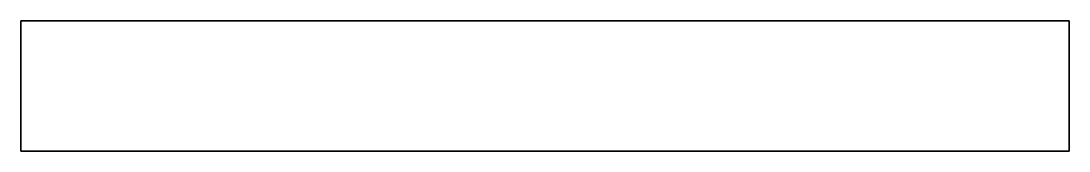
# Model space of a CAD drawing. Header units: inches. Extents: x 0 to 564, y 0 to 70.
import ezdxf

# ---------------------------------------------------------------- set-up
doc = ezdxf.new("R2010")
doc.units = ezdxf.units.IN
doc.header["$MEASUREMENT"] = 0
doc.layers.add('SIMUMAK Visible (ISO)', color=7, linetype='Continuous', lineweight=35)

# ---------------------------------------------------------------- blocks, each defined once
blk = doc.blocks.new('AMB-03-REFBSUE01_Sheet_6_AMB-03-REFBSUE01')
at = {"layer": 'SIMUMAK Visible (ISO)'}
for p, q in [((-282, 35), (282, 35)), ((-282, -35), (-282, 35)), ((282, 35), (282, -35)), ((282, -35), (-282, -35))]:
    blk.add_line(p, q, dxfattribs=at)

msp = doc.modelspace()

# ---------------------------------------------------------------- block references
msp.add_blockref('AMB-03-REFBSUE01_Sheet_6_AMB-03-REFBSUE01', (282, 35))

doc.saveas('drawing.dxf')
